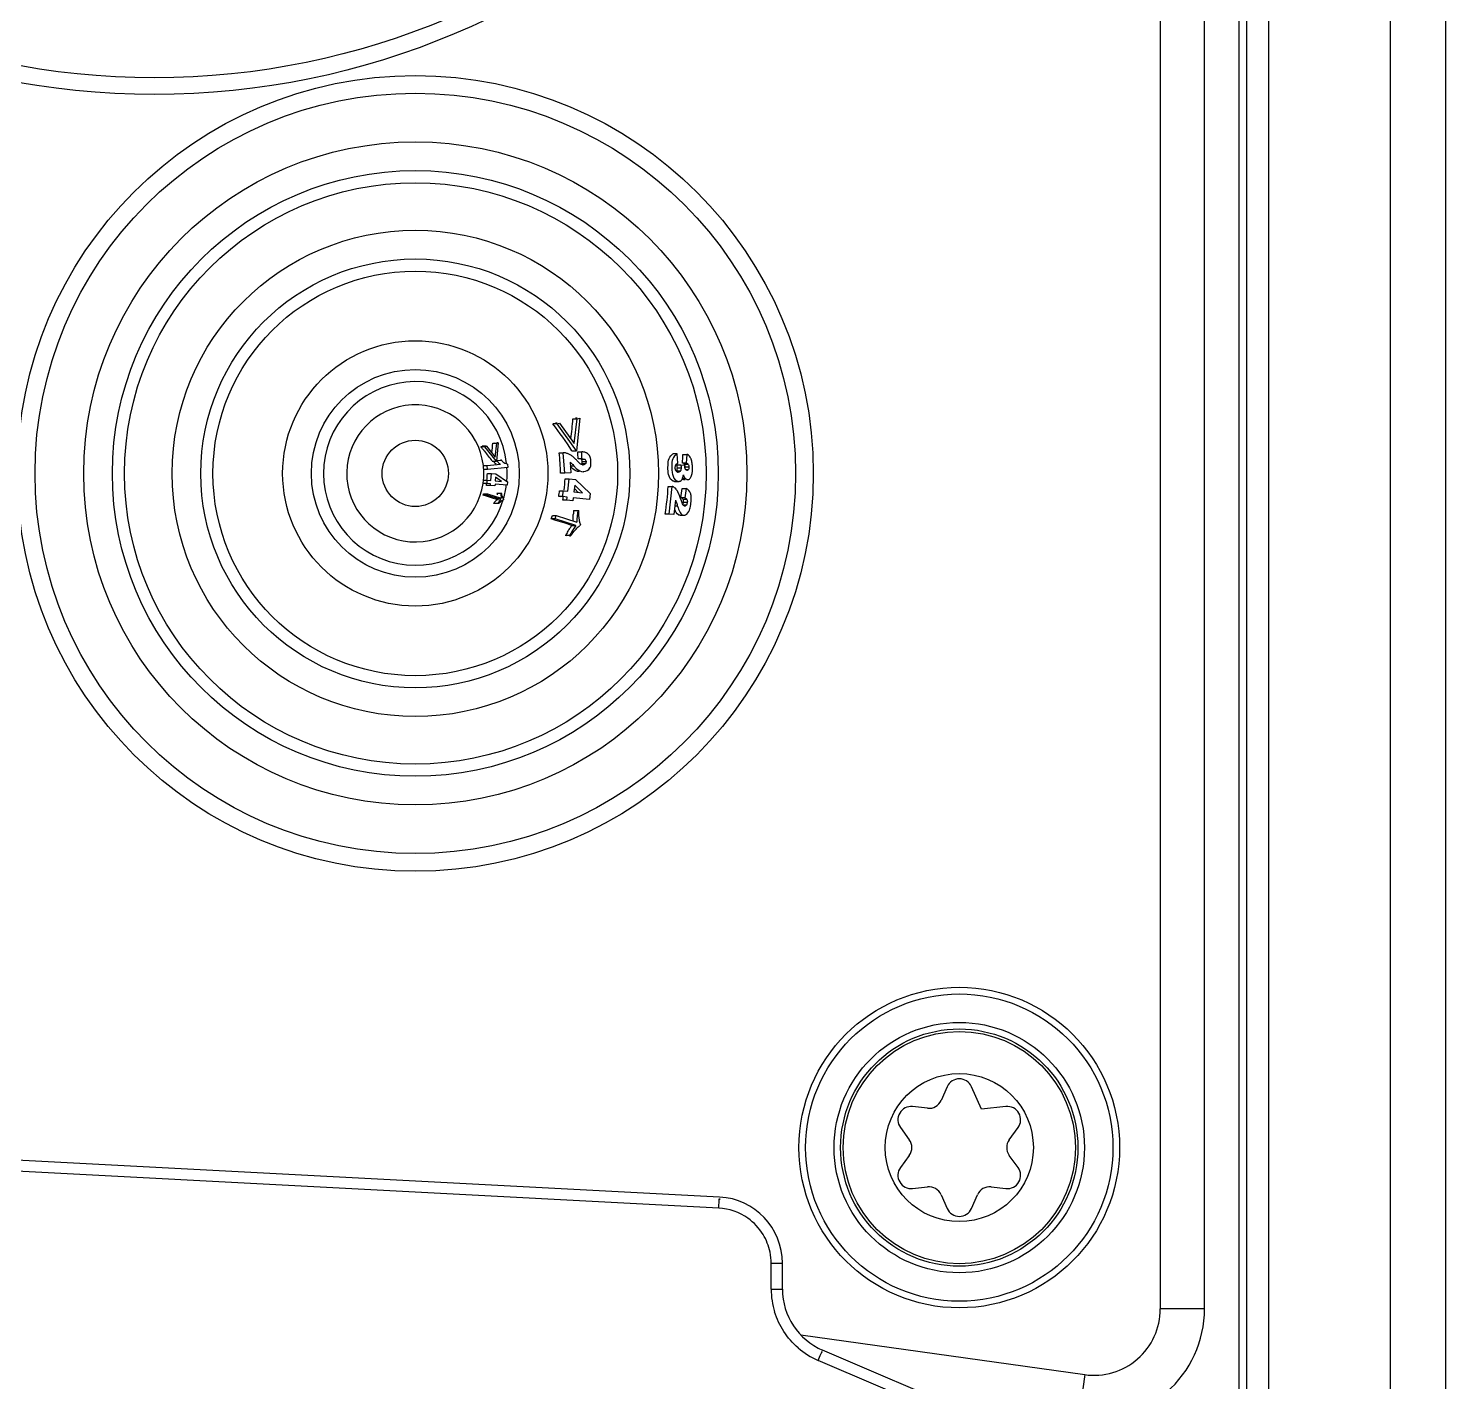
# Model space of a CAD drawing. Header units: millimetres. Extents: x 10297564 to 11610295, y -9287743 to -8409454.
# Drawn here: x 10501843 to 10503130, y -9078131 to -9076903 of the extents above; entities that cross this region are included whole.
import ezdxf

# ---------------------------------------------------------------- set-up
doc = ezdxf.new("R2010")
doc.units = ezdxf.units.MM
doc.header["$LTSCALE"] = 100
doc.layers.add('-0', color=7, linetype='Continuous')

# ---------------------------------------------------------------- blocks, each defined once
blk = doc.blocks.new('인버터 외형도')
at = {"layer": '-0', "linetype": 'Continuous'}
for p, q in [((100371.34, 51689.6), (100371.34, 55564.71)), ((100454.11, 51689.6), (100454.11, 55564.71)), ((100491.74, 51727.22), (100491.74, 55527.09)), ((100356.3, 52443.47), (100356.3, 54951.68)), ((100351.03, 54908.69), (100351.03, 52486.46)), ((100297.49, 54800.66), (100297.49, 52594.49)), ((100327.59, 52594.49), (100327.59, 54800.66)), ((99886.94, 53197.02), (99884.05, 53197.02)), ((99886.94, 53197.44), (99885.72, 53197.44)), ((99886.94, 53197.02), (99888.61, 53197.44)), ((99900.02, 53178.67), (99886.94, 53197.02)), ((99888.61, 53197.44), (99898.58, 53183.77)), ((99897.66, 53200.5), (99900.51, 53200.5)), ((99898.58, 53183.77), (99900.51, 53200.5)), ((99900.51, 53200.96), (99899.45, 53200.96)), ((99902.3, 53200.96), (99900.02, 53178.67)), ((99900.51, 53200.5), (99902.3, 53200.96)), ((99837.76, 53181.52), (99834.98, 53181.52)), ((99838.75, 53181.81), (99835.98, 53181.81)), ((99837.76, 53181.52), (99838.75, 53181.81)), ((99845.66, 53171.64), (99837.76, 53181.52)), ((99838.75, 53181.81), (99844.77, 53174.45)), ((99843.09, 53183.84), (99844.16, 53184.14)), ((99843.09, 53183.84), (99845.84, 53183.84)), ((99844.77, 53174.45), (99845.84, 53183.84)), ((99846.9, 53184.14), (99845.66, 53171.64)), ((99845.84, 53183.84), (99846.9, 53184.14)), ((99846.9, 53184.14), (99845.84, 53184.14)), ((99888.33, 53177.42), (99891.09, 53177.42)), ((99892.07, 53163.45), (99891.09, 53177.42)), ((99897, 53178.67), (99900.02, 53178.67)), ((99901.1, 53177.99), (99903.82, 53177.99)), ((99903.73, 53173.31), (99903.82, 53177.99)), ((99968.58, 53176.55), (99965.82, 53176.55)), ((99969.2, 53170.27), (99968.58, 53176.55)), ((99972.58, 53176.26), (99975.31, 53176.26)), ((99975.31, 53176.26), (99974.8, 53170.39)), ((99836.75, 53168.63), (99839.34, 53168.63)), ((99836.82, 53168.05), (99836.75, 53168.63)), ((99836.91, 53167.06), (99836.82, 53168.05)), ((99836.99, 53166.06), (99836.91, 53167.06)), ((99839.6, 53166.06), (99836.99, 53166.06)), ((99839.34, 53168.63), (99848.32, 53169.54)), ((99839.6, 53166.06), (99839.34, 53168.63)), ((99853.33, 53167.45), (99839.6, 53166.06)), ((99842.8, 53171.64), (99845.66, 53171.64)), ((99845.66, 53172.01), (99846.06, 53172.01)), ((99846.06, 53172.01), (99849.17, 53172.32)), ((99849.17, 53172.32), (99848.32, 53172.32)), ((99853.12, 53169.56), (99853.33, 53167.45)), ((99895.71, 53171.04), (99896.23, 53163.74)), ((99896.88, 53170), (99895.71, 53170)), ((99898.5, 53168.24), (99895.9, 53168.24)), ((99901.28, 53171.18), (99900.29, 53172.19)), ((99903.73, 53173.31), (99901.14, 53173.31)), ((99905.94, 53172.7), (99903.36, 53172.7)), ((99903.72, 53172.32), (99903.36, 53172.7)), ((99906.16, 53169.85), (99903.58, 53169.85)), ((99904.04, 53170.75), (99904.08, 53171.3)), ((99906.66, 53171.3), (99904.08, 53171.3)), ((99968.28, 53165.03), (99970.87, 53165.03)), ((99968.49, 53169.23), (99971.08, 53169.23)), ((99968.62, 53168.56), (99968.49, 53169.23)), ((99968.72, 53166.36), (99968.77, 53167.22)), ((99968.77, 53167.22), (99971.35, 53167.22)), ((99971.08, 53169.23), (99973.83, 53168.97)), ((99974.8, 53170.39), (99972.2, 53170.39)), ((99976.23, 53169.49), (99973.64, 53169.49)), ((99974.07, 53167.07), (99974.1, 53167.73)), ((99974.1, 53167.73), (99976.68, 53167.73)), ((99974.3, 53166.04), (99976.35, 53166.04)), ((99836.58, 53156.53), (99836.83, 53158.75)), ((99839.23, 53156.53), (99836.58, 53156.53)), ((99837.36, 53156.46), (99836.58, 53156.53)), ((99836.83, 53158.75), (99839.41, 53158.75)), ((99839.23, 53156.53), (99839.41, 53158.75)), ((99841.56, 53156.33), (99839.23, 53156.53)), ((99839.41, 53158.75), (99841.75, 53158.55)), ((99839.45, 53163.26), (99842.15, 53163.26)), ((99841.47, 53155.17), (99841.56, 53156.33)), ((99841.75, 53158.55), (99842.15, 53163.26)), ((99842.15, 53163.26), (99845.29, 53163)), ((99844.68, 53156.07), (99844.58, 53154.91)), ((99852.98, 53155.37), (99844.68, 53156.07)), ((99845.07, 53160.78), (99844.86, 53158.29)), ((99844.86, 53158.29), (99849.17, 53157.92)), ((99849.17, 53157.92), (99845.07, 53160.78)), ((99845.29, 53163), (99853.17, 53157.59)), ((99853.17, 53157.59), (99852.98, 53155.37)), ((99892.07, 53163.45), (99889.33, 53163.45)), ((99896.23, 53163.74), (99892.07, 53163.45)), ((99892.4, 53159.71), (99895.16, 53159.71)), ((99894.25, 53151.23), (99895.16, 53159.71)), ((99895.16, 53159.71), (99899.34, 53159.26)), ((99899.34, 53159.26), (99909.44, 53149.6)), ((99966.93, 53157.91), (99969.67, 53157.91)), ((99972.28, 53159.9), (99974.17, 53159.9)), ((99973.05, 53159.12), (99974.17, 53159.12)), ((99839.19, 53148.49), (99836.61, 53148.49)), ((99838.97, 53147.76), (99836.61, 53148.49)), ((99836.91, 53149.47), (99839.5, 53149.47)), ((99841.47, 53155.17), (99838.77, 53155.17)), ((99839.11, 53155.14), (99838.77, 53155.17)), ((99842.86, 53146.55), (99838.97, 53147.76)), ((99839.19, 53148.49), (99839.5, 53149.47)), ((99848.57, 53145.58), (99839.19, 53148.49)), ((99839.5, 53149.47), (99848.87, 53146.56)), ((99844.58, 53154.91), (99841.47, 53155.17)), ((99845.98, 53145.58), (99842.86, 53146.55)), ((99846, 53149.95), (99848.67, 53149.95)), ((99848.67, 53149.95), (99849.11, 53149.81)), ((99850.53, 53145.79), (99850.39, 53145.34)), ((99890.71, 53147.56), (99888.03, 53147.56)), ((99889.07, 53147.45), (99888.03, 53147.56)), ((99888.55, 53151.57), (99891.14, 53151.57)), ((99890.71, 53147.56), (99891.14, 53151.57)), ((99893.81, 53147.23), (99890.71, 53147.56)), ((99891.14, 53151.57), (99894.25, 53151.23)), ((99893.59, 53145.15), (99893.81, 53147.23)), ((99897.96, 53146.79), (99897.73, 53144.7)), ((99909.01, 53145.6), (99897.96, 53146.79)), ((99898.87, 53155.27), (99898.39, 53150.79)), ((99898.39, 53150.79), (99904.12, 53150.17)), ((99904.12, 53150.17), (99898.87, 53155.27)), ((99909.44, 53149.6), (99909.01, 53145.6)), ((99962.55, 53154.46), (99965.31, 53154.46)), ((99963.29, 53135.68), (99965.31, 53154.46)), ((99973.79, 53146.78), (99971.19, 53146.78)), ((99972.03, 53153), (99974.77, 53153)), ((99974.77, 53153), (99973.79, 53146.78)), ((99846.47, 53142.92), (99843.81, 53142.92)), ((99844.26, 53142.78), (99843.81, 53142.92)), ((99845.98, 53145.58), (99846.92, 53145.58)), ((99846.92, 53142.78), (99846.47, 53142.92)), ((99893.59, 53145.15), (99890.83, 53145.15)), ((99897.73, 53144.7), (99893.59, 53145.15)), ((99898.16, 53138.19), (99901, 53138.19)), ((99901, 53138.19), (99901.67, 53137.97)), ((99967.45, 53145.16), (99966.4, 53135.35)), ((99968.95, 53140.93), (99967, 53140.93)), ((99968.11, 53143.57), (99967.45, 53143.57)), ((99975.29, 53145.59), (99972.7, 53145.59)), ((99972.89, 53145.01), (99972.7, 53145.59)), ((99972.82, 53142.86), (99972.96, 53143.6)), ((99974.89, 53141.75), (99972.84, 53141.75)), ((99975.54, 53143.6), (99972.96, 53143.6)), ((99885.55, 53132.35), (99882.96, 53132.35)), ((99885.31, 53131.6), (99882.96, 53132.35)), ((99883.73, 53134.75), (99886.32, 53134.75)), ((99892.31, 53129.35), (99885.31, 53131.6)), ((99885.55, 53132.35), (99886.32, 53134.75)), ((99899.56, 53127.84), (99885.55, 53132.35)), ((99886.32, 53134.75), (99900.34, 53130.24)), ((99896.98, 53127.84), (99892.31, 53129.35)), ((99896.98, 53127.84), (99899.56, 53127.84)), ((99902.74, 53128.84), (99902.38, 53127.74)), ((99963.29, 53135.68), (99960.54, 53135.68)), ((99966.4, 53135.35), (99963.29, 53135.68)), ((99970.59, 53134.83), (99973.32, 53134.83)), ((99895.46, 53121), (99892.61, 53121)), ((99893.29, 53120.79), (99892.61, 53121)), ((99896.13, 53120.79), (99895.46, 53121)), ((99895.46, 53120.79), (99896.13, 53120.79)), ((100152.4, 52745.8), (100148.28, 52736.45)), ((100175.71, 52730.41), (100168.92, 52745.8)), ((100139.04, 52731.12), (100128.89, 52732.22)), ((100192.43, 52732.22), (100175.71, 52730.41)), ((99997.48, 52670.67), (98897.47, 52728.32)), ((99996.96, 52663.16), (98896.94, 52720.81)), ((100120.62, 52717.91), (100126.66, 52709.67)), ((100194.66, 52709.67), (100200.69, 52717.91)), ((100126.66, 52699.01), (100120.62, 52690.77)), ((100200.69, 52690.77), (100194.66, 52699.01)), ((100128.89, 52676.46), (100139.04, 52677.56)), ((100182.28, 52677.56), (100192.43, 52676.46)), ((100148.28, 52672.23), (100152.4, 52662.88)), ((100168.92, 52662.88), (100173.04, 52672.23)), ((100032.61, 52625.59), (100040.27, 52625.59)), ((100032.61, 52607.92), (100032.61, 52625.59)), ((100040.27, 52607.92), (100040.27, 52625.59)), ((100032.61, 52607.92), (100040.27, 52607.92)), ((100327.59, 52594.49), (100297.49, 52594.49)), ((100052.85, 52576.94), (100246.06, 52549.78)), ((100232.32, 52487.71), (100064.56, 52559.5)), ((100235.41, 52494.63), (100067.65, 52566.42)), ((100246.06, 52549.78), (100241.87, 52519.98))]:
    blk.add_line(p, q, dxfattribs=at)
for points in [[(99903.58, 53169.85), (99903.87, 53170.26), (99904.04, 53170.75)], [(99904.08, 53171.3), (99903.96, 53171.85), (99903.72, 53172.32)], [(99968.28, 53165.03), (99968.56, 53165.64), (99968.72, 53166.36)], [(99968.77, 53167.22), (99968.72, 53167.89), (99968.62, 53168.56)], [(99974.1, 53167.73), (99974.03, 53168.41), (99973.88, 53169)], [(99836.61, 53148.49), (99836.68, 53148.64), (99836.69, 53148.8), (99836.75, 53148.95)], [(99836.75, 53148.95), (99836.83, 53149.12), (99836.84, 53149.3), (99836.91, 53149.47)], [(99972.96, 53143.6), (99972.98, 53144.35), (99972.89, 53145.01)]]:
    blk.add_lwpolyline(points, dxfattribs=at)
for centre, radius in [((99612.76, 53945.88), 524.53), ((99612.76, 53945.88), 513.16), ((99790.4, 53163.33), 270.88), ((99790.4, 53163.33), 258.84), ((99790.4, 53163.33), 225.73), ((99790.4, 53163.33), 206.19), ((99790.4, 53163.33), 197.92), ((99790.4, 53163.33), 165.54), ((99790.4, 53163.33), 145.99), ((99790.4, 53163.33), 137.72), ((99790.4, 53163.33), 90.29), ((99790.4, 53163.33), 70.75), ((99790.4, 53163.33), 22.57), ((100160.66, 52704.34), 109.11), ((100160.66, 52704.34), 104.59), ((100160.66, 52704.34), 85.23), ((100160.66, 52704.34), 80.77), ((100160.66, 52704.34), 79.03), ((100160.66, 52704.34), 50.41)]:
    blk.add_circle(centre, radius, dxfattribs=at)
for centre, radius, start, end in [((99790.4, 53163.33), 62.48, 6.17214, 343.27765), ((99790.4, 53163.33), 46.65, 6.51911, 351.60897), ((99760.27, 53114.73), 100.21, 41.54722, 41.7977), ((99759.26, 53113.84), 101.55, 40.5221, 41.54546), ((99757.45, 53112.3), 103.93, 39.48332, 40.52187), ((99755.47, 53110.67), 106.5, 37.20958, 39.48064), ((99750.1, 53106.63), 113.22, 35.04346, 37.19581), ((99905.09, 53173.28), 4.43, 42.68224, 58.23744), ((99968.34, 53171.69), 5.48, 117.38716, 126.75729), ((99973.71, 53172.33), 4.25, 64.00607, 67.7962), ((99790.4, 53163.33), 46.65, 354.35732, 3.3443), ((99790.4, 53163.33), 62.48, 355.33474, 3.68159), ((99881.77, 53156.29), 24.34, 47.35001, 48.19389), ((99905.04, 53172.97), 3.86, 240.13317, 245.66662), ((99904.64, 53171.72), 2.54, 261.59044, 269.92759), ((99969.54, 53166.1), 1.96, 214.0323, 223.02996), ((99968.11, 53169.32), 10.73, 13.81556, 17.17196), ((99904.71, 53170.1), 5.58, 270.00985, 273.51824), ((99969.39, 53165.95), 1.75, 252.96975, 270.02374), ((99954.02, 53164.88), 19.03, 350.87657, 352.31355), ((99872.33, 53150.3), 26.34, 180.7748, 183.40232), ((99790.4, 53163.33), 62.48, 344.16943, 352.38776), ((100180.42, 53443.85), 404.99, 225.90688, 226.09913), ((99607.61, 52848.16), 421.43, 45.8382, 46.14306), ((99938.05, 53135.92), 34.45, 20.89173, 22.92382), ((99926.81, 53131.62), 46.48, 19.2979, 20.90549), ((99913.73, 53127.03), 60.34, 17.99268, 19.30629), ((100029.98, 53164.8), 61.89, 198.00886, 198.54649), ((100033.63, 53126.43), 135.98, 175.0405, 176.24887), ((100017.36, 53160.57), 48.59, 198.54236, 199.23005), ((99913.97, 53112.76), 18.99, 133.36526, 135.64064), ((100059.23, 53024.12), 192.74, 148.98302, 149.82176), ((100160.66, 52742.16), 9.03, 23.79398, 156.20602), ((100127.91, 52723.25), 9.03, 83.79398, 216.20602), ((100140.01, 52740.1), 9.03, 263.79398, 336.20602), ((100193.41, 52723.25), 9.03, 323.79398, 96.20602), ((100119.37, 52704.34), 9.03, 323.79398, 36.20602), ((100201.95, 52704.34), 9.03, 143.79398, 216.20602), ((100127.91, 52685.43), 9.03, 143.79398, 276.20602), ((100193.41, 52685.43), 9.03, 263.79398, 36.20602), ((100140.01, 52668.58), 9.03, 23.79398, 96.20602), ((100181.3, 52668.58), 9.03, 83.79398, 156.20602), ((99995.12, 52625.59), 45.15, 0, 87), ((100160.66, 52666.53), 9.03, 203.79398, 336.20602), ((99994.87, 52625.57), 37.74, 0.01824, 11.54907), ((100085.67, 52607.98), 53.06, 180.06242, 197.06464), ((100085.41, 52607.92), 45.15, 180, 246.83283), ((100252.34, 52594.49), 75.24, 261.99917, 0), ((100252.34, 52594.49), 45.15, 261.99917, 0), ((100085.5, 52608.27), 53.08, 229.34203, 246.76465)]:
    blk.add_arc(centre, radius, start, end, dxfattribs=at)
for centre, major_axis, ratio, start_param, end_param in [((99436.38, 52563.1), (399.11, 676.67), 0.461684, 6.049397, 6.107066), ((99685.12, 53259.58), (172.44, -157.63), 0.791968, 6.784116, 6.852856), ((99737.43, 53214.58), (84.49, -81.74), 0.779011, 6.815084, 6.878712), ((99709.15, 53157.62), (179.86, 12.66), 0.892139, 6.240718, 6.327805), ((99698.77, 53183.14), (198.75, -42.96), 0.887372, 6.467921, 6.493755), ((99637.59, 53213.51), (322.19, -105.78), 0.880357, 6.497227, 6.516801), ((99750.09, 53166.73), (89.13, -7.52), 0.891894, 6.232163, 6.246774), ((99750.09, 53166.73), (89.13, -7.52), 0.891894, 6.283185, 6.333962), ((99706.35, 53172.37), (185.44, -19.94), 0.891387, -0.002432, 0.043947), ((99708.93, 53172.1), (179.76, -19.33), 0.891387, -0.032528, -0.007494), ((99706.35, 53172.37), (185.44, -19.94), 0.891387, -0.044181, -0.031529), ((99648.4, 53178.66), (313.3, -33.8), 0.891378, 6.250273, 6.317507), ((99637.7, 53204.54), (327.15, -88.27), 0.884384, 6.387176, 6.408099), ((99706.88, 53190.18), (176.44, -56.72), 0.880871, -0.007181, 0.008246)]:
    blk.add_ellipse(centre, major_axis=major_axis, ratio=ratio, start_param=start_param, end_param=end_param, dxfattribs=at)
for points, knots in [([(99893.17, 53177.12), (99892.83, 53177.21), (99892.14, 53177.34), (99891.44, 53177.41), (99891.09, 53177.42)], [0, 0, 0, 0, 0.497657, 1, 1, 1, 1]), ([(99895.01, 53176.48), (99894.71, 53176.62), (99894.11, 53176.86), (99893.48, 53177.05), (99893.17, 53177.12)], [0, 0, 0, 0, 0.50672, 1, 1, 1, 1]), ([(99896.61, 53175.55), (99896.34, 53175.73), (99895.82, 53176.07), (99895.27, 53176.35), (99895.01, 53176.48)], [0, 0, 0, 0, 0.522919, 1, 1, 1, 1]), ([(99898, 53174.43), (99897.76, 53174.64), (99897.31, 53175.03), (99896.84, 53175.39), (99896.61, 53175.55)], [0, 0, 0, 0, 0.528742, 1, 1, 1, 1]), ([(99907.42, 53177.04), (99907.26, 53177.14), (99906.9, 53177.33), (99906.53, 53177.48), (99906.34, 53177.55)], [0, 0, 0, 0, 0.486096, 1, 1, 1, 1]), ([(99909.06, 53175.29), (99908.96, 53175.47), (99908.74, 53175.81), (99908.48, 53176.13), (99908.35, 53176.28)], [0, 0, 0, 0, 0.509816, 1, 1, 1, 1]), ([(99909.49, 53174.27), (99909.43, 53174.45), (99909.3, 53174.8), (99909.15, 53175.13), (99909.06, 53175.29)], [0, 0, 0, 0, 0.521787, 1, 1, 1, 1]), ([(99964.97, 53158.66), (99962.56, 53160.61), (99962.14, 53167.42), (99962.68, 53174.3), (99965.06, 53176.08)], [0, 0, 0, 0, 0.50952, 1, 1, 1, 1]), ([(99968.58, 53176.55), (99967.93, 53176.22), (99964.8, 53173.7), (99964.84, 53169.11), (99965.01, 53165.98)], [0, 0, 0, 0, 0.189194, 1, 1, 1, 1]), ([(99844.09, 53171.03), (99844.03, 53171.13), (99843.91, 53171.35), (99843.81, 53171.59), (99843.77, 53171.71)], [0, 0, 0, 0, 0.477123, 1, 1, 1, 1]), ([(99845.73, 53169.54), (99845.44, 53169.75), (99844.81, 53170.14), (99844.3, 53170.7), (99844.09, 53171.03)], [0, 0, 0, 0, 0.47427, 1, 1, 1, 1]), ([(99846.06, 53172.01), (99846.17, 53171.82), (99846.38, 53171.47), (99846.62, 53171.13), (99846.74, 53170.98)], [0, 0, 0, 0, 0.524945, 1, 1, 1, 1]), ([(99846.74, 53170.98), (99846.85, 53170.84), (99847.09, 53170.56), (99847.36, 53170.3), (99847.5, 53170.18)], [0, 0, 0, 0, 0.498209, 1, 1, 1, 1]), ([(99847.5, 53170.18), (99847.62, 53170.07), (99847.89, 53169.85), (99848.17, 53169.65), (99848.32, 53169.54)], [0, 0, 0, 0, 0.477298, 1, 1, 1, 1]), ([(99849.99, 53171.21), (99849.84, 53171.37), (99849.55, 53171.73), (99849.3, 53172.12), (99849.17, 53172.32)], [0, 0, 0, 0, 0.480298, 1, 1, 1, 1]), ([(99895.71, 53171.04), (99895.93, 53170.86), (99896.33, 53170.52), (99896.72, 53170.17), (99896.88, 53170)], [0, 0, 0, 0, 0.545549, 1, 1, 1, 1]), ([(99897.56, 53166.5), (99897.27, 53166.77), (99896.7, 53167.33), (99896.17, 53167.93), (99895.9, 53168.24)], [0, 0, 0, 0, 0.491161, 1, 1, 1, 1]), ([(99896.88, 53170), (99897.1, 53169.79), (99897.64, 53169.2), (99898.18, 53168.6), (99898.5, 53168.24)], [0, 0, 0, 0, 0.383847, 1, 1, 1, 1]), ([(99899.21, 53173.29), (99899.05, 53173.44), (99898.74, 53173.75), (99898.42, 53174.05), (99898.26, 53174.19)], [0, 0, 0, 0, 0.509446, 1, 1, 1, 1]), ([(99898.5, 53168.24), (99899.03, 53167.63), (99900.67, 53165.85), (99903.06, 53164.51), (99904.71, 53164.51)], [0, 0, 0, 0, 0.327931, 1, 1, 1, 1]), ([(99900.29, 53172.19), (99900.11, 53172.38), (99899.75, 53172.74), (99899.39, 53173.11), (99899.21, 53173.29)], [0, 0, 0, 0, 0.502555, 1, 1, 1, 1]), ([(99901.92, 53173.25), (99901.79, 53173.26), (99901.53, 53173.29), (99901.27, 53173.3), (99901.14, 53173.31)], [0, 0, 0, 0, 0.503055, 1, 1, 1, 1]), ([(99903.12, 53169.63), (99902.83, 53169.78), (99902.19, 53170.27), (99901.62, 53170.84), (99901.28, 53171.18)], [0, 0, 0, 0, 0.399745, 1, 1, 1, 1]), ([(99904.27, 53169.21), (99904.13, 53169.23), (99903.85, 53169.29), (99903.58, 53169.39), (99903.45, 53169.46)], [0, 0, 0, 0, 0.482202, 1, 1, 1, 1]), ([(99903.73, 53173.31), (99904.18, 53173.28), (99904.95, 53173.19), (99905.69, 53172.9), (99905.94, 53172.7)], [0, 0, 0, 0, 0.579263, 1, 1, 1, 1]), ([(99906.16, 53169.85), (99905.97, 53169.64), (99905.5, 53169.28), (99904.92, 53169.18), (99904.64, 53169.18)], [0, 0, 0, 0, 0.501897, 1, 1, 1, 1]), ([(99905.94, 53172.7), (99906.15, 53172.54), (99906.5, 53172.11), (99906.64, 53171.57), (99906.66, 53171.3)], [0, 0, 0, 0, 0.490979, 1, 1, 1, 1]), ([(99906.66, 53171.3), (99906.68, 53171.04), (99906.62, 53170.5), (99906.34, 53170.04), (99906.16, 53169.85)], [0, 0, 0, 0, 0.508522, 1, 1, 1, 1]), ([(99909.26, 53167.03), (99909.33, 53167.15), (99909.45, 53167.4), (99909.56, 53167.66), (99909.61, 53167.79)], [0, 0, 0, 0, 0.495432, 1, 1, 1, 1]), ([(99909.77, 53173.05), (99909.74, 53173.27), (99909.66, 53173.68), (99909.55, 53174.08), (99909.49, 53174.27)], [0, 0, 0, 0, 0.520046, 1, 1, 1, 1]), ([(99909.61, 53167.79), (99909.73, 53168.14), (99909.91, 53168.93), (99909.97, 53169.74), (99909.98, 53170.18)], [0, 0, 0, 0, 0.454155, 1, 1, 1, 1]), ([(99909.94, 53171.65), (99909.93, 53171.89), (99909.88, 53172.36), (99909.81, 53172.83), (99909.77, 53173.05)], [0, 0, 0, 0, 0.517802, 1, 1, 1, 1]), ([(99909.98, 53170.18), (99909.98, 53170.42), (99909.98, 53170.91), (99909.96, 53171.39), (99909.94, 53171.65)], [0, 0, 0, 0, 0.481434, 1, 1, 1, 1]), ([(99965.01, 53165.98), (99965.07, 53164.95), (99965.29, 53162.12), (99966.78, 53158.93), (99968.51, 53158.17)], [0, 0, 0, 0, 0.351928, 1, 1, 1, 1]), ([(99967.32, 53167.1), (99967.31, 53167.35), (99967.32, 53167.83), (99967.41, 53168.3), (99967.47, 53168.52)], [0, 0, 0, 0, 0.526843, 1, 1, 1, 1]), ([(99967.39, 53166.31), (99967.37, 53166.43), (99967.33, 53166.7), (99967.32, 53166.97), (99967.32, 53167.1)], [0, 0, 0, 0, 0.486876, 1, 1, 1, 1]), ([(99967.91, 53165), (99967.78, 53165.19), (99967.56, 53165.61), (99967.43, 53166.07), (99967.39, 53166.31)], [0, 0, 0, 0, 0.484435, 1, 1, 1, 1]), ([(99967.47, 53168.52), (99967.5, 53168.62), (99967.56, 53168.81), (99967.64, 53169), (99967.69, 53169.09)], [0, 0, 0, 0, 0.509497, 1, 1, 1, 1]), ([(99967.69, 53169.09), (99967.78, 53169.27), (99968.04, 53169.62), (99968.39, 53169.88), (99968.59, 53169.99)], [0, 0, 0, 0, 0.476585, 1, 1, 1, 1]), ([(99968.59, 53169.99), (99968.68, 53170.05), (99968.88, 53170.15), (99969.09, 53170.23), (99969.2, 53170.27)], [0, 0, 0, 0, 0.483371, 1, 1, 1, 1]), ([(99970.87, 53165.03), (99970.71, 53164.77), (99970.27, 53164.34), (99969.68, 53164.2), (99969.39, 53164.2)], [0, 0, 0, 0, 0.516551, 1, 1, 1, 1]), ([(99971.14, 53165.63), (99971.11, 53165.53), (99971.03, 53165.32), (99970.93, 53165.12), (99970.87, 53165.03)], [0, 0, 0, 0, 0.511548, 1, 1, 1, 1]), ([(99971.08, 53169.23), (99971.15, 53168.85), (99971.27, 53168.18), (99971.34, 53167.51), (99971.35, 53167.22)], [0, 0, 0, 0, 0.57094, 1, 1, 1, 1]), ([(99971.35, 53167.22), (99971.35, 53166.94), (99971.33, 53166.4), (99971.22, 53165.87), (99971.14, 53165.63)], [0, 0, 0, 0, 0.534797, 1, 1, 1, 1]), ([(99972.77, 53170.22), (99972.67, 53170.26), (99972.49, 53170.32), (99972.3, 53170.37), (99972.2, 53170.39)], [0, 0, 0, 0, 0.509175, 1, 1, 1, 1]), ([(99973.64, 53169.49), (99973.58, 53169.57), (99973.47, 53169.73), (99973.33, 53169.86), (99973.25, 53169.92)], [0, 0, 0, 0, 0.518354, 1, 1, 1, 1]), ([(99973.81, 53168.17), (99973.8, 53168.28), (99973.8, 53168.55), (99973.82, 53168.82), (99973.83, 53168.97)], [0, 0, 0, 0, 0.4284, 1, 1, 1, 1]), ([(99973.87, 53167.42), (99973.85, 53167.54), (99973.82, 53167.79), (99973.81, 53168.04), (99973.81, 53168.17)], [0, 0, 0, 0, 0.487288, 1, 1, 1, 1]), ([(99974.3, 53166.19), (99974.19, 53166.37), (99974, 53166.77), (99973.9, 53167.19), (99973.87, 53167.42)], [0, 0, 0, 0, 0.478774, 1, 1, 1, 1]), ([(99974.69, 53165.7), (99974.61, 53165.77), (99974.47, 53165.92), (99974.35, 53166.09), (99974.3, 53166.19)], [0, 0, 0, 0, 0.469692, 1, 1, 1, 1]), ([(99974.97, 53165.51), (99974.92, 53165.53), (99974.82, 53165.59), (99974.73, 53165.66), (99974.69, 53165.7)], [0, 0, 0, 0, 0.483713, 1, 1, 1, 1]), ([(99974.8, 53170.39), (99975.1, 53170.32), (99975.66, 53170.13), (99976.08, 53169.71), (99976.23, 53169.49)], [0, 0, 0, 0, 0.535996, 1, 1, 1, 1]), ([(99975.39, 53165.41), (99975.32, 53165.41), (99975.18, 53165.43), (99975.04, 53165.48), (99974.97, 53165.51)], [0, 0, 0, 0, 0.488504, 1, 1, 1, 1]), ([(99976.35, 53166.04), (99976.24, 53165.86), (99975.98, 53165.54), (99975.58, 53165.41), (99975.39, 53165.41)], [0, 0, 0, 0, 0.537071, 1, 1, 1, 1]), ([(99976.23, 53169.49), (99976.37, 53169.25), (99976.6, 53168.67), (99976.67, 53168.06), (99976.68, 53167.73)], [0, 0, 0, 0, 0.463135, 1, 1, 1, 1]), ([(99976.68, 53167.73), (99976.68, 53167.41), (99976.65, 53166.83), (99976.48, 53166.27), (99976.35, 53166.04)], [0, 0, 0, 0, 0.553338, 1, 1, 1, 1]), ([(99977.97, 53160.72), (99978.18, 53161.09), (99979.07, 53163.3), (99979.09, 53165.75), (99979.02, 53167.69)], [0, 0, 0, 0, 0.1784, 1, 1, 1, 1]), ([(99978.36, 53172.49), (99978.3, 53172.66), (99978.19, 53173), (99978.05, 53173.33), (99977.98, 53173.49)], [0, 0, 0, 0, 0.514197, 1, 1, 1, 1]), ([(99978.87, 53169.87), (99978.83, 53170.22), (99978.74, 53170.9), (99978.6, 53171.57), (99978.53, 53171.88)], [0, 0, 0, 0, 0.525924, 1, 1, 1, 1]), ([(99979.02, 53167.69), (99979.01, 53168.06), (99978.98, 53168.79), (99978.91, 53169.51), (99978.87, 53169.87)], [0, 0, 0, 0, 0.50707, 1, 1, 1, 1]), ([(99966.02, 53158.07), (99965.84, 53158.13), (99965.46, 53158.3), (99965.13, 53158.53), (99964.97, 53158.66)], [0, 0, 0, 0, 0.486824, 1, 1, 1, 1]), ([(99966.93, 53157.91), (99966.78, 53157.91), (99966.47, 53157.93), (99966.17, 53158.01), (99966.02, 53158.07)], [0, 0, 0, 0, 0.495603, 1, 1, 1, 1]), ([(99968.88, 53164.27), (99968.74, 53164.32), (99968.45, 53164.45), (99968.21, 53164.64), (99968.11, 53164.76)], [0, 0, 0, 0, 0.487115, 1, 1, 1, 1]), ([(99968.51, 53158.17), (99968.7, 53158.08), (99969.08, 53157.95), (99969.48, 53157.91), (99969.67, 53157.91)], [0, 0, 0, 0, 0.512926, 1, 1, 1, 1]), ([(99969.67, 53157.91), (99969.86, 53157.91), (99970.22, 53157.95), (99970.57, 53158.07), (99970.74, 53158.14)], [0, 0, 0, 0, 0.501535, 1, 1, 1, 1]), ([(99973.05, 53159.12), (99972.87, 53159.12), (99972.52, 53159.18), (99972.19, 53159.33), (99972.04, 53159.42)], [0, 0, 0, 0, 0.489181, 1, 1, 1, 1]), ([(99972.62, 53160.88), (99972.65, 53161.03), (99972.73, 53161.36), (99972.78, 53161.69), (99972.81, 53161.87)], [0, 0, 0, 0, 0.468197, 1, 1, 1, 1]), ([(99972.88, 53162.34), (99972.99, 53162), (99973.23, 53161.39), (99973.53, 53160.8), (99973.69, 53160.54)], [0, 0, 0, 0, 0.537212, 1, 1, 1, 1]), ([(99973.69, 53160.54), (99973.76, 53160.43), (99973.91, 53160.2), (99974.08, 53160), (99974.17, 53159.9)], [0, 0, 0, 0, 0.520875, 1, 1, 1, 1]), ([(99974.17, 53159.9), (99974.38, 53159.66), (99974.86, 53159.27), (99975.47, 53159.12), (99975.75, 53159.12)], [0, 0, 0, 0, 0.532255, 1, 1, 1, 1]), ([(99975.75, 53159.12), (99975.88, 53159.12), (99976.14, 53159.15), (99976.39, 53159.23), (99976.51, 53159.28)], [0, 0, 0, 0, 0.494506, 1, 1, 1, 1]), ([(99976.51, 53159.28), (99976.8, 53159.4), (99977.39, 53159.81), (99977.79, 53160.39), (99977.97, 53160.72)], [0, 0, 0, 0, 0.458092, 1, 1, 1, 1]), ([(99849.49, 53148.16), (99849.42, 53148.42), (99849.29, 53148.97), (99849.17, 53149.52), (99849.11, 53149.81)], [0, 0, 0, 0, 0.474108, 1, 1, 1, 1]), ([(99966.35, 53153.99), (99966.19, 53154.09), (99965.85, 53154.27), (99965.49, 53154.4), (99965.31, 53154.46)], [0, 0, 0, 0, 0.504862, 1, 1, 1, 1]), ([(99968.79, 53151.36), (99968.71, 53151.5), (99968.54, 53151.78), (99968.36, 53152.05), (99968.27, 53152.17)], [0, 0, 0, 0, 0.525876, 1, 1, 1, 1]), ([(99969.29, 53150.41), (99969.21, 53150.58), (99969.05, 53150.9), (99968.88, 53151.21), (99968.79, 53151.36)], [0, 0, 0, 0, 0.520492, 1, 1, 1, 1]), ([(99969.77, 53149.34), (99969.69, 53149.52), (99969.54, 53149.88), (99969.37, 53150.24), (99969.29, 53150.41)], [0, 0, 0, 0, 0.517122, 1, 1, 1, 1]), ([(99971.74, 53146.55), (99971.65, 53146.59), (99971.47, 53146.68), (99971.28, 53146.74), (99971.19, 53146.78)], [0, 0, 0, 0, 0.507851, 1, 1, 1, 1]), ([(99972.7, 53145.59), (99972.6, 53145.8), (99972.32, 53146.18), (99971.94, 53146.44), (99971.74, 53146.55)], [0, 0, 0, 0, 0.526646, 1, 1, 1, 1]), ([(99973.79, 53146.78), (99974.12, 53146.66), (99974.72, 53146.38), (99975.16, 53145.86), (99975.29, 53145.59)], [0, 0, 0, 0, 0.539927, 1, 1, 1, 1]), ([(99978.08, 53148.48), (99978.05, 53148.72), (99977.96, 53149.18), (99977.84, 53149.64), (99977.78, 53149.85)], [0, 0, 0, 0, 0.519602, 1, 1, 1, 1]), ([(99978.2, 53146.98), (99978.19, 53147.24), (99978.17, 53147.75), (99978.12, 53148.25), (99978.08, 53148.48)], [0, 0, 0, 0, 0.528516, 1, 1, 1, 1]), ([(99978.16, 53145.32), (99978.18, 53145.6), (99978.2, 53146.16), (99978.2, 53146.71), (99978.2, 53146.98)], [0, 0, 0, 0, 0.521482, 1, 1, 1, 1]), ([(99843.81, 53142.92), (99844.05, 53143.27), (99844.49, 53143.95), (99844.99, 53144.61), (99845.29, 53144.87)], [0, 0, 0, 0, 0.518968, 1, 1, 1, 1]), ([(99845.29, 53144.87), (99845.39, 53144.96), (99845.59, 53145.12), (99845.83, 53145.23), (99845.95, 53145.27)], [0, 0, 0, 0, 0.514426, 1, 1, 1, 1]), ([(99849.3, 53144.78), (99849.48, 53144.9), (99849.83, 53145.11), (99850.21, 53145.28), (99850.39, 53145.34)], [0, 0, 0, 0, 0.534776, 1, 1, 1, 1]), ([(99902.31, 53130.13), (99902.2, 53130.61), (99901.75, 53133.2), (99901.69, 53135.84), (99901.67, 53137.97)], [0, 0, 0, 0, 0.185844, 1, 1, 1, 1]), ([(99967.45, 53145.16), (99967.58, 53144.87), (99967.81, 53144.35), (99968.02, 53143.82), (99968.11, 53143.57)], [0, 0, 0, 0, 0.539961, 1, 1, 1, 1]), ([(99970.41, 53137.15), (99970.61, 53136.78), (99971.24, 53135.7), (99972.47, 53134.83), (99973.32, 53134.83)], [0, 0, 0, 0, 0.327259, 1, 1, 1, 1]), ([(99973.34, 53141.24), (99973.2, 53141.32), (99972.93, 53141.54), (99972.71, 53141.82), (99972.61, 53141.98)], [0, 0, 0, 0, 0.448553, 1, 1, 1, 1]), ([(99973.86, 53141.1), (99973.77, 53141.1), (99973.59, 53141.12), (99973.42, 53141.2), (99973.34, 53141.24)], [0, 0, 0, 0, 0.480856, 1, 1, 1, 1]), ([(99974.89, 53141.75), (99974.75, 53141.56), (99974.46, 53141.24), (99974.04, 53141.1), (99973.86, 53141.1)], [0, 0, 0, 0, 0.55946, 1, 1, 1, 1]), ([(99975.54, 53143.6), (99975.5, 53143.24), (99975.37, 53142.59), (99975.07, 53141.99), (99974.89, 53141.75)], [0, 0, 0, 0, 0.537299, 1, 1, 1, 1]), ([(99975.29, 53145.59), (99975.42, 53145.3), (99975.59, 53144.64), (99975.57, 53143.96), (99975.54, 53143.6)], [0, 0, 0, 0, 0.461967, 1, 1, 1, 1]), ([(99977.76, 53141.59), (99977.81, 53141.89), (99977.9, 53142.52), (99977.98, 53143.15), (99978.01, 53143.48)], [0, 0, 0, 0, 0.481791, 1, 1, 1, 1]), ([(99978.01, 53143.48), (99978.05, 53143.8), (99978.11, 53144.41), (99978.15, 53145.02), (99978.16, 53145.32)], [0, 0, 0, 0, 0.51747, 1, 1, 1, 1]), ([(99899.56, 53127.84), (99899.25, 53127.44), (99897.71, 53125.26), (99896.44, 53122.91), (99895.46, 53121)], [0, 0, 0, 0, 0.192243, 1, 1, 1, 1]), ([(99900.93, 53126.56), (99901.17, 53126.79), (99901.64, 53127.21), (99902.14, 53127.58), (99902.38, 53127.74)], [0, 0, 0, 0, 0.538763, 1, 1, 1, 1]), ([(99902.74, 53128.84), (99902.65, 53129.03), (99902.49, 53129.45), (99902.37, 53129.89), (99902.31, 53130.13)], [0, 0, 0, 0, 0.457615, 1, 1, 1, 1]), ([(99970.59, 53134.83), (99970.42, 53134.84), (99970.08, 53134.88), (99969.76, 53135), (99969.6, 53135.07)], [0, 0, 0, 0, 0.497447, 1, 1, 1, 1]), ([(99973.32, 53134.83), (99973.51, 53134.83), (99973.88, 53134.87), (99974.23, 53134.99), (99974.41, 53135.06)], [0, 0, 0, 0, 0.488783, 1, 1, 1, 1]), ([(99996.96, 52663.16), (99997.05, 52664.87), (99997.11, 52665.92), (99997.37, 52670.3), (99997.36, 52669.03), (99997.35, 52668.73)], [0, 0, 0, 0, 0.698656, 0.878189, 1, 1, 1, 1]), ([(100064.56, 52559.5), (100065.24, 52561.09), (100065.66, 52562.05), (100067.42, 52566.1), (100066.97, 52564.91), (100066.86, 52564.63)], [0, 0, 0, 0, 0.698582, 0.878575, 1, 1, 1, 1])]:
    blk.add_open_spline(points, degree=3, knots=knots, dxfattribs=at)
for points in [[(99906.34, 53177.55), (99905.53, 53177.82), (99904.67, 53177.94), (99903.82, 53177.99)], [(99977.98, 53173.49), (99977.48, 53174.57), (99976.65, 53175.62), (99975.57, 53176.15)], [(99853.12, 53169.56), (99851.96, 53169.8), (99850.79, 53170.34), (99849.99, 53171.21)], [(99901.99, 53164.52), (99900.37, 53164.52), (99898.76, 53165.41), (99897.56, 53166.5)], [(99905.05, 53164.52), (99906.68, 53164.62), (99908.47, 53165.6), (99909.26, 53167.03)], [(99970.74, 53158.14), (99971.74, 53158.61), (99972.35, 53159.81), (99972.62, 53160.88)], [(99848.67, 53149.95), (99848.63, 53148.82), (99848.69, 53147.68), (99848.87, 53146.56)], [(99850.53, 53145.79), (99849.98, 53146.46), (99849.72, 53147.33), (99849.49, 53148.16)], [(99968.27, 53152.17), (99967.75, 53152.88), (99967.11, 53153.54), (99966.35, 53153.99)], [(99977.78, 53149.85), (99977.35, 53151.24), (99976.14, 53152.51), (99974.77, 53153)], [(99848.57, 53145.58), (99847.72, 53144.83), (99847.08, 53143.87), (99846.47, 53142.92)], [(99846.92, 53142.78), (99847.65, 53143.51), (99848.43, 53144.22), (99849.3, 53144.78)], [(99901, 53138.19), (99900.62, 53135.56), (99900.37, 53132.9), (99900.34, 53130.24)], [(99969.6, 53135.07), (99968.22, 53135.72), (99967.53, 53137.4), (99967.02, 53138.84)], [(99968.11, 53143.57), (99968.43, 53142.7), (99968.68, 53141.81), (99968.95, 53140.93)], [(99968.95, 53140.93), (99969.34, 53139.64), (99969.77, 53138.34), (99970.41, 53137.15)], [(99972.61, 53141.98), (99972.07, 53142.75), (99971.8, 53143.68), (99971.49, 53144.56)], [(99974.41, 53135.06), (99975.7, 53135.63), (99976.52, 53137.08), (99977.01, 53138.41)], [(99977.01, 53138.41), (99977.38, 53139.43), (99977.59, 53140.51), (99977.76, 53141.59)], [(99895.52, 53125.78), (99895.98, 53126.48), (99896.46, 53127.18), (99896.98, 53127.84)], [(99897.76, 53131.06), (99897.78, 53132.49), (99897.85, 53133.91), (99897.94, 53135.33)], [(99894.05, 53123.43), (99894.53, 53124.22), (99895.01, 53125.01), (99895.52, 53125.78)], [(99896.13, 53120.79), (99896.85, 53121.78), (99897.58, 53122.76), (99898.35, 53123.71)], [(99898.35, 53123.71), (99899, 53124.51), (99899.67, 53125.3), (99900.39, 53126.03)], [(100016.81, 52656.23), (100011.1, 52660.3), (100003.96, 52662.79), (99996.96, 52663.16)], [(100027.1, 52645.2), (100024.47, 52649.49), (100020.91, 52653.32), (100016.81, 52656.23)], [(100031.85, 52633.13), (100030.98, 52637.36), (100029.35, 52641.51), (100027.1, 52645.2)], [(100050.92, 52568.01), (100043.55, 52574.35), (100037.81, 52583.12), (100034.95, 52592.41)]]:
    blk.add_open_spline(points, degree=3, dxfattribs=at)

msp = doc.modelspace()

# ---------------------------------------------------------------- block references
at = {"xscale": 1.333333333333333, "yscale": 1.333333333333333, "zscale": 1.333333333333333}
msp.add_blockref('인버터 외형도', (10369140.6, -9148191), dxfattribs=at)

doc.saveas('drawing.dxf')
